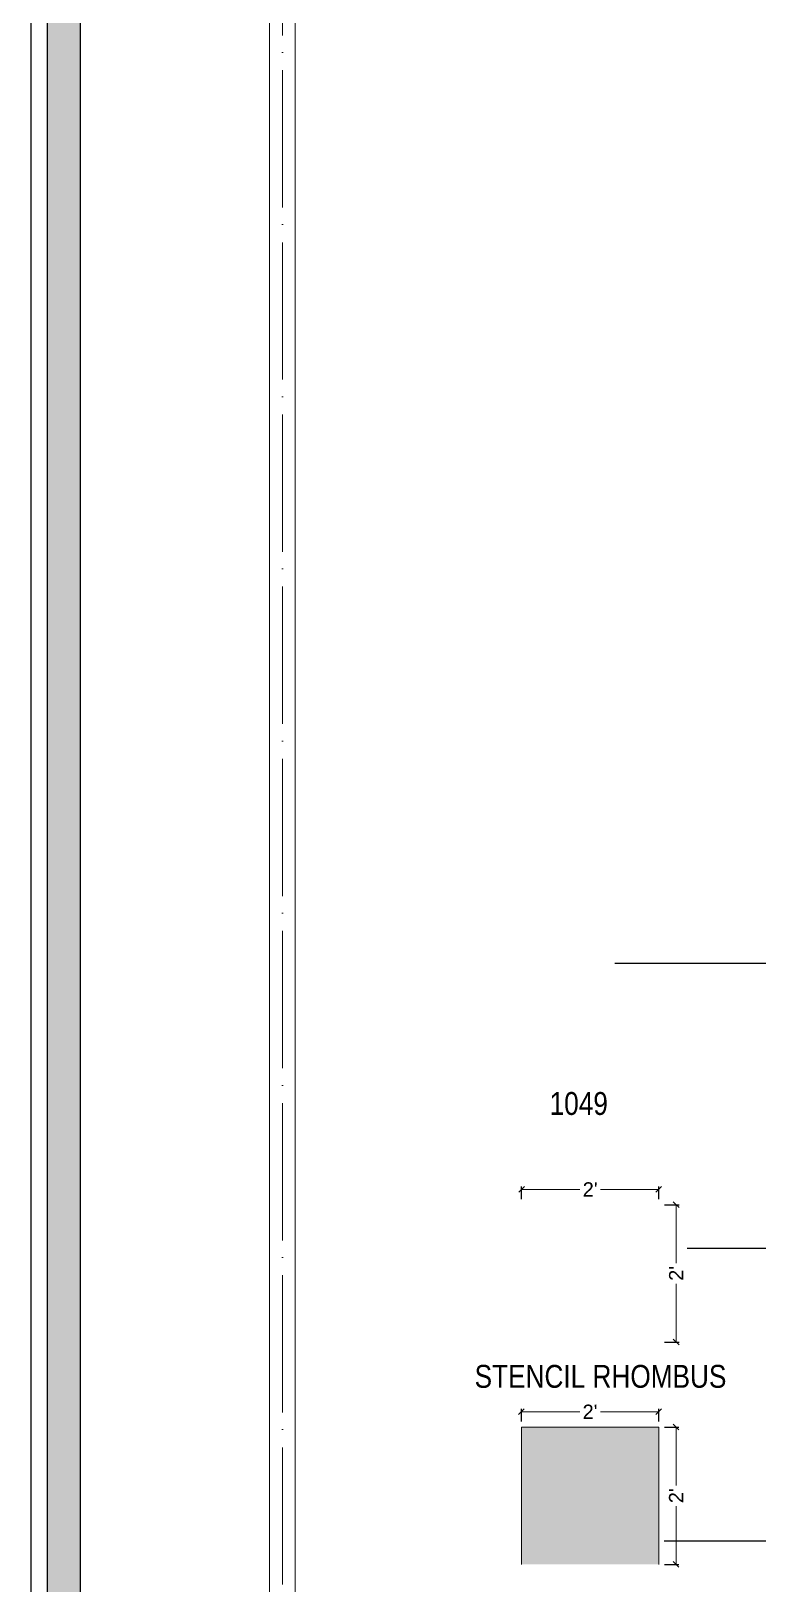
# Model space of a CAD drawing. Header units: millimetres. Extents: x 56222 to 3066687, y -650199 to -121287.
# Drawn here: x 151821.7 to 151948.8, y -179747.2 to -179475.7 of the extents above; entities that cross this region are included whole.
import ezdxf

# ---------------------------------------------------------------- set-up
doc = ezdxf.new("R2010")
doc.units = ezdxf.units.MM
doc.header["$MEASUREMENT"] = 0
doc.header["$PDMODE"] = 35
doc.linetypes.add('ACAD_ISO04W100', pattern=[30, 24, -3, 0, -3])
doc.layers.get('Defpoints').update_dxf_attribs({"color": 220})
for name, color, linetype, lineweight in [('dim05', 1, 'Continuous', 13), ('FIRST FLOOR ( TEXT )', 7, 'Continuous', 9), ('GROUND FLOOR', 7, 'Continuous', 9), ('NAME PLATE', 7, 'Continuous', 25), ('wall', 7, 'Continuous', 30)]:
    doc.layers.add(name, color=color, linetype=linetype, lineweight=lineweight)
doc.styles.add('Arial', font='arial.ttf')
doc.styles.add('Cn_BT_9 ( BOLD )', font='swisscb.ttf', dxfattribs={"height": 9})
doc.styles.add('KATHA', font='swissc.ttf')
doc.styles.get("Standard").update_dxf_attribs({"font": 'arial.ttf', "height": 6})
doc.dimstyles.new('Cn_BT_9 ( BOLD )', dxfattribs={"dimtxt": 9, "dimasz": 5, "dimexe": 1.5, "dimexo": 0, "dimgap": 0.09, "dimtad": 0, "dimzin": 3, "dimdsep": 46, "dimlunit": 4, "dimtxsty": 'Cn_BT_9 ( BOLD )', "dimblk": 'DOT', "dimcen": 0.09, "dimdle": 1.5, "dimclrd": 251, "dimclre": 251, "dimclrt": 5, "dimadec": 0, "dimazin": 0, "dimtfac": 0.75, "dimtofl": 0, "dimtmove": 0, "dimatfit": 3, "dimfxl": 0, "dimtolj": 1, "dimtzin": 0, "dimlwd": 15, "dimlwe": 15, "dimarcsym": 0})
doc.dimstyles.new('ISO-25', dxfattribs={"dimtxt": 2.5, "dimasz": 1, "dimexe": 0.5, "dimexo": 1, "dimtad": 0, "dimdec": 1, "dimlunit": 4, "dimtxsty": 'Standard', "dimblk": 'OBLIQUE', "dimcen": 2.5, "dimclrd": 1, "dimclre": 1, "dimclrt": 5, "dimadec": 0, "dimazin": 0, "dimtfac": 1, "dimtdec": 1, "dimtmove": 0, "dimatfit": 3, "dimfxl": 1, "dimlwd": -1, "dimarcsym": 0})

# ---------------------------------------------------------------- blocks, each defined once
blk = doc.blocks.new('LAYOUT FILE')
at = {"layer": 'NAME PLATE', "true_color": 0xd39e00}
h = blk.add_hatch(color=42, dxfattribs=at)
h.paths.add_polyline_path([(3346889.83, -513806.18), (3346889.83, -514260.7), (3347535.56, -514260.7), (3347535.56, -513806.18)])
h.paths.add_polyline_path([(3346894.36, -513810.71), (3347531.03, -513810.71), (3347531.03, -514256.17), (3346894.36, -514256.17)], flags=16)
at = {"layer": 'NAME PLATE', "color": 42, "true_color": 0xd39e00}
for points in [[(3346887.56, -513803.91), (3347537.83, -513803.91), (3347537.83, -514262.96), (3346887.56, -514262.96)], [(3346889.83, -513806.18), (3347535.56, -513806.18), (3347535.56, -514260.7), (3346889.83, -514260.7)], [(3346894.36, -513810.71), (3347531.03, -513810.71), (3347531.03, -514256.17), (3346894.36, -514256.17)]]:
    blk.add_lwpolyline(points, close=True, dxfattribs=at)
blk = doc.blocks.new('_Oblique')
at = {"layer": 'wall', "color": 0, "lineweight": -2}
blk.add_line((-0.5, -0.5), (0.5, 0.5), dxfattribs=at)
blk = doc.blocks.new('*D264')
at = {"layer": 'Defpoints', "color": 0, "lineweight": 30, "transparency": 16777216}
for p in [(151931.48, -179717.11), (151907.48, -179719.79), (151931.48, -179719.79)]:
    blk.add_point(p, dxfattribs=at)
at = {"layer": 'dim05', "color": 1, "linetype": 'Continuous', "lineweight": -2, "transparency": 16777216}
for p, q in [((151907.48, -179718.79), (151907.48, -179716.61)), ((151931.48, -179718.79), (151931.48, -179716.61))]:
    blk.add_line(p, q, dxfattribs=at)
at = {"layer": 'dim05', "color": 1, "linetype": 'Continuous', "transparency": 16777216}
for p, q in [((151907.48, -179717.11), (151917.68, -179717.11)), ((151931.48, -179717.11), (151921.28, -179717.11))]:
    blk.add_line(p, q, dxfattribs=at)
at = {"layer": 'dim05', "color": 1, "transparency": 16777216, "rotation": 180}
blk.add_blockref('_Oblique', (151907.48, -179717.11), dxfattribs=at)
at = {"layer": 'dim05', "color": 1, "transparency": 16777216}
blk.add_blockref('_Oblique', (151931.48, -179717.11), dxfattribs=at)
at = {"layer": 'dim05', "color": 5, "lineweight": 25, "transparency": 16777216, "insert": (151919.48, -179717.11), "char_height": 2.5, "attachment_point": 5, "style": 'Arial'}
blk.add_mtext("2'", dxfattribs=at)
blk = doc.blocks.new('*D265')
at = {"layer": 'Defpoints', "color": 0, "lineweight": 30, "transparency": 16777216}
for p in [(151931.48, -179719.79), (151931.48, -179743.79), (151934.53, -179743.79)]:
    blk.add_point(p, dxfattribs=at)
at = {"layer": 'dim05', "color": 1, "linetype": 'Continuous', "lineweight": -2, "transparency": 16777216}
for p, q in [((151932.48, -179719.79), (151935.03, -179719.79)), ((151932.48, -179743.79), (151935.03, -179743.79))]:
    blk.add_line(p, q, dxfattribs=at)
at = {"layer": 'dim05', "color": 1, "linetype": 'Continuous', "transparency": 16777216}
for p, q in [((151934.53, -179719.79), (151934.53, -179729.99)), ((151934.53, -179743.79), (151934.53, -179733.59))]:
    blk.add_line(p, q, dxfattribs=at)
at = {"layer": 'dim05', "color": 1, "transparency": 16777216}
for p, rotation in [((151934.53, -179719.79), 90), ((151934.53, -179743.79), 270)]:
    blk.add_blockref('_Oblique', p, dxfattribs=dict(at, rotation=rotation))
at = {"layer": 'dim05', "color": 5, "lineweight": 25, "transparency": 16777216, "insert": (151934.53, -179731.79), "char_height": 2.5, "attachment_point": 5, "rotation": 90, "style": 'Arial'}
blk.add_mtext("2'", dxfattribs=at)
blk = doc.blocks.new('*D266')
at = {"layer": 'Defpoints', "color": 0, "lineweight": 30, "transparency": 16777216}
for p in [(151931.5, -179678.23), (151907.5, -179680.91), (151931.5, -179680.91)]:
    blk.add_point(p, dxfattribs=at)
at = {"layer": 'dim05', "color": 1, "linetype": 'Continuous', "lineweight": -2, "transparency": 16777216}
for p, q in [((151907.5, -179679.91), (151907.5, -179677.73)), ((151931.5, -179679.91), (151931.5, -179677.73))]:
    blk.add_line(p, q, dxfattribs=at)
at = {"layer": 'dim05', "color": 1, "linetype": 'Continuous', "transparency": 16777216}
for p, q in [((151907.5, -179678.23), (151917.7, -179678.23)), ((151931.5, -179678.23), (151921.29, -179678.23))]:
    blk.add_line(p, q, dxfattribs=at)
at = {"layer": 'dim05', "color": 1, "transparency": 16777216, "rotation": 180}
blk.add_blockref('_Oblique', (151907.5, -179678.23), dxfattribs=at)
at = {"layer": 'dim05', "color": 1, "transparency": 16777216}
blk.add_blockref('_Oblique', (151931.5, -179678.23), dxfattribs=at)
at = {"layer": 'dim05', "color": 5, "lineweight": 25, "transparency": 16777216, "insert": (151919.5, -179678.23), "char_height": 2.5, "attachment_point": 5, "style": 'Arial'}
blk.add_mtext("2'", dxfattribs=at)
blk = doc.blocks.new('*D267')
at = {"layer": 'Defpoints', "color": 0, "lineweight": 30, "transparency": 16777216}
for p in [(151931.5, -179680.91), (151931.5, -179704.91), (151934.54, -179704.91)]:
    blk.add_point(p, dxfattribs=at)
at = {"layer": 'dim05', "color": 1, "linetype": 'Continuous', "lineweight": -2, "transparency": 16777216}
for p, q in [((151932.5, -179680.91), (151935.04, -179680.91)), ((151932.5, -179704.91), (151935.04, -179704.91))]:
    blk.add_line(p, q, dxfattribs=at)
at = {"layer": 'dim05', "color": 1, "linetype": 'Continuous', "transparency": 16777216}
for p, q in [((151934.54, -179680.91), (151934.54, -179691.11)), ((151934.54, -179704.91), (151934.54, -179694.71))]:
    blk.add_line(p, q, dxfattribs=at)
at = {"layer": 'dim05', "color": 1, "transparency": 16777216}
for p, rotation in [((151934.54, -179680.91), 90), ((151934.54, -179704.91), 270)]:
    blk.add_blockref('_Oblique', p, dxfattribs=dict(at, rotation=rotation))
at = {"layer": 'dim05', "color": 5, "lineweight": 25, "transparency": 16777216, "insert": (151934.54, -179692.91), "char_height": 2.5, "attachment_point": 5, "rotation": 90, "style": 'Arial'}
blk.add_mtext("2'", dxfattribs=at)
blk = doc.blocks.new('_Dot')
at = {"color": 0, "linetype": 'ByBlock', "lineweight": -2}
blk.add_line((-0.5, 0), (-1, 0), dxfattribs=at)
at = {"color": 0, "linetype": 'ByBlock', "const_width": 0.5}
blk.add_lwpolyline([(-0.25, 0, 1), (0.25, 0, 1)], format="xyb", close=True, dxfattribs=at)

msp = doc.modelspace()

# ---------------------------------------------------------------- hatches: boundary and pattern name
at = {"layer": 'FIRST FLOOR ( TEXT )', "lineweight": 30}
h = msp.add_hatch(color=256, dxfattribs=at)
h.dxf.hatch_style = 1
h.paths.add_polyline_path([(151907.48, -179743.789), (151931.48, -179743.789), (151931.48, -179719.789), (151907.48, -179719.789)])

# ---------------------------------------------------------------- linework, layer by layer
at = {"layer": 'FIRST FLOOR ( TEXT )', "lineweight": 0}
for p, q in [((151931.48, -179719.789), (151907.48, -179719.789)), ((151907.48, -179719.789), (151907.48, -179743.789)), ((151931.48, -179743.789), (151931.48, -179719.789))]:
    msp.add_line(p, q, dxfattribs=at)
at = {"layer": 'GROUND FLOOR'}
for p, q in [((151863.438, -179359.885), (151863.438, -179852.019)), ((151867.938, -179364.385), (151867.938, -179847.519))]:
    msp.add_line(p, q, dxfattribs=at)
at = {"layer": 'GROUND FLOOR', "color": 1, "linetype": 'ACAD_ISO04W100'}
msp.add_line((151865.688, -179362.135), (151865.688, -179852.019), dxfattribs=at)

# ---------------------------------------------------------------- block references
at = {"layer": 'NAME PLATE', "lineweight": 0, "xscale": 1.270580948118432, "yscale": 1.270580948118432, "zscale": 1.270580948118432}
msp.add_blockref('LAYOUT FILE', (-4100669.842, 473505.122), dxfattribs=at)

# ---------------------------------------------------------------- texts
at = {"layer": 'FIRST FLOOR ( TEXT )', "char_height": 4, "attachment_point": 5, "style": 'KATHA'}
for s, insert in [('1049', (151917.501, -179663.235)), ('STENCIL RHOMBUS ', (151921.307, -179710.943))]:
    msp.add_mtext(s, dxfattribs=dict(at, insert=insert))

# ---------------------------------------------------------------- dimensions: what is measured, and where the dimension line sits
at = {"layer": 'dim05', "color": 27, "lineweight": 25, "true_color": 0x7d5120}
for base, p1, p2, picture, middle in [((151931.495, -179678.228), (151907.495, -179680.91), (151931.495, -179680.91), '*D266', (151919.495, -179678.228)), ((151931.48, -179717.107), (151907.48, -179719.789), (151931.48, -179719.789), '*D264', (151919.48, -179717.107))]:
    dim = msp.add_linear_dim(base=base, p1=p1, p2=p2, dimstyle='ISO-25', override={"dimtxsty": 'Arial', "dimtmove": 1}, dxfattribs=at)
    dim.commit()
    dim.dimension.update_dxf_attribs({"geometry": picture, "text_midpoint": middle})
for base, p1, p2, picture, middle in [((151934.541, -179704.91), (151931.495, -179680.91), (151931.495, -179704.91), '*D267', (151934.541, -179692.91)), ((151934.527, -179743.789), (151931.48, -179719.789), (151931.48, -179743.789), '*D265', (151934.527, -179731.789))]:
    dim = msp.add_linear_dim(base=base, p1=p1, p2=p2, angle=90, dimstyle='ISO-25', override={"dimtxsty": 'Arial', "dimtmove": 1}, dxfattribs=at)
    dim.commit()
    dim.dimension.update_dxf_attribs({"geometry": picture, "text_midpoint": middle})

# ---------------------------------------------------------------- leaders
at = {"layer": 'dim05', "color": 10, "lineweight": 30, "path_type": 1}
for points in [[(151989.175, -179638.747), (151923.821, -179638.7)], [(151988.788, -179688.579), (151936.485, -179688.54)], [(151982.495, -179739.761), (151932.444, -179739.724)]]:
    msp.add_leader(points, dimstyle='Cn_BT_9 ( BOLD )', override={"dimasz": 7, "dimclrd": 10}, dxfattribs=at)

doc.saveas('drawing.dxf')
